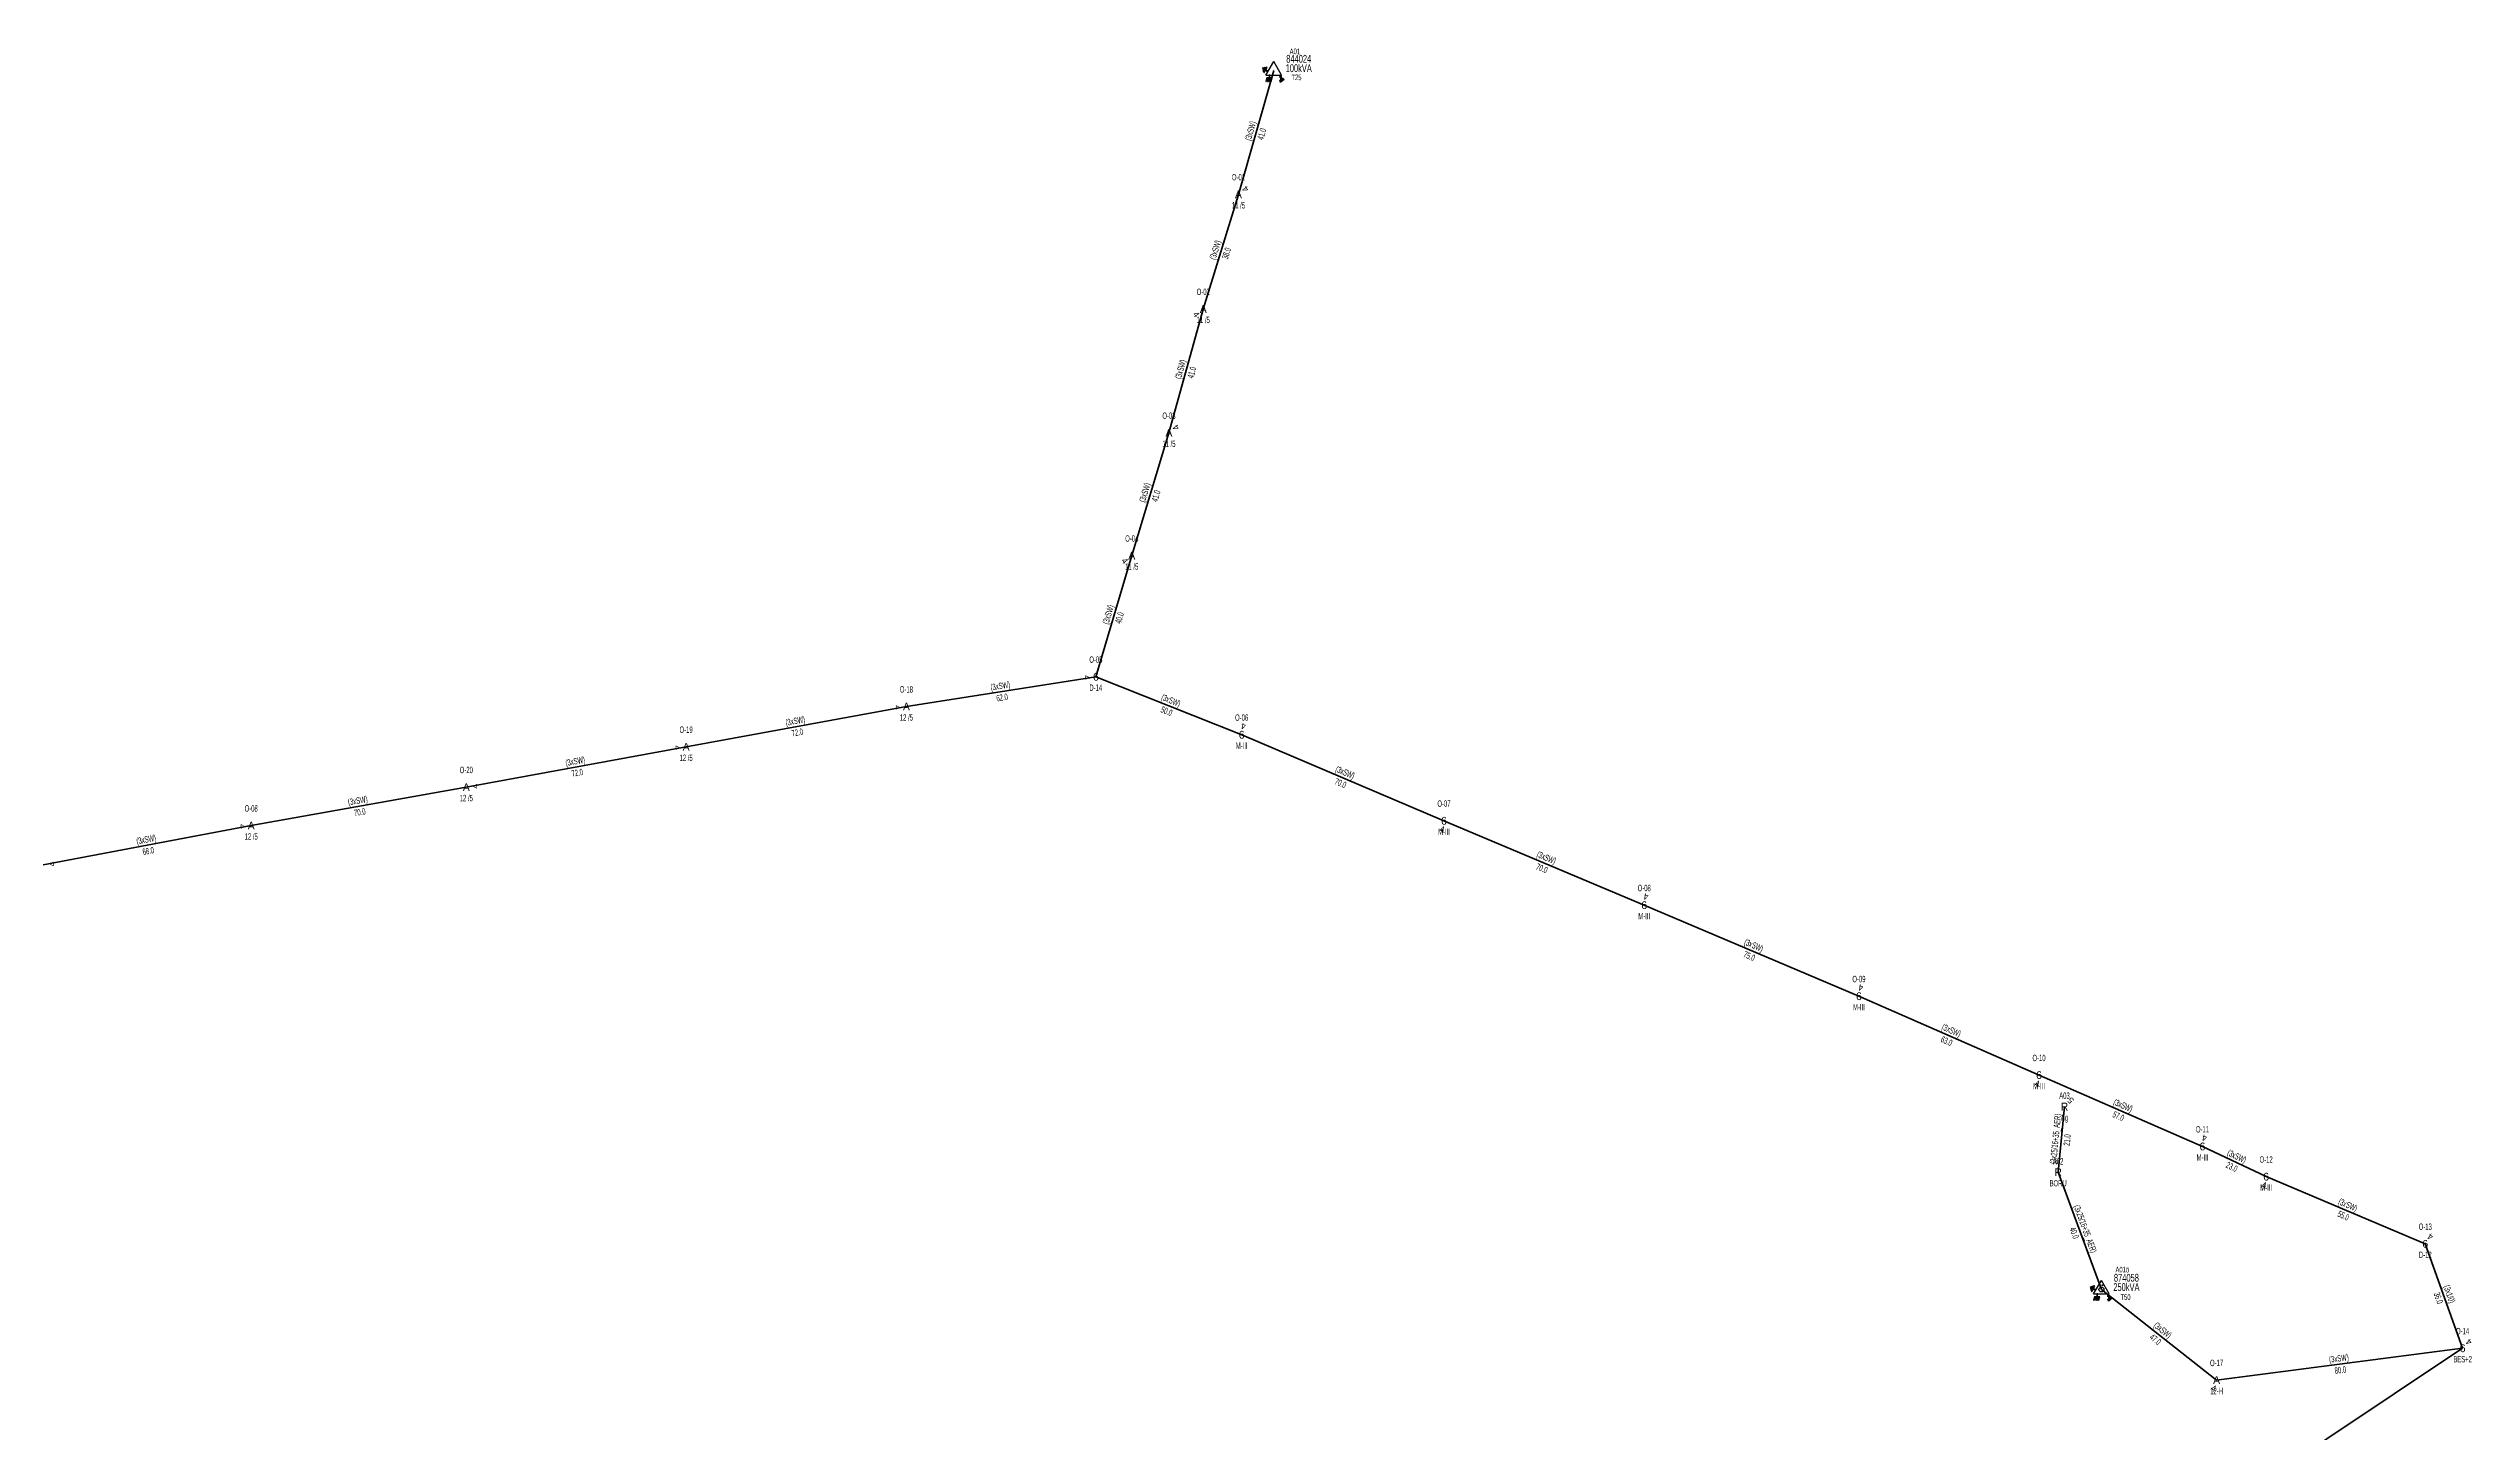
# Model space of a CAD drawing. Header units: millimetres. Extents: x 542876 to 548433, y 4216806 to 4221056.
# Drawn here: x 545224 to 546001, y 4218709 to 4219153 of the extents above; entities that cross this region are included whole.
import ezdxf
from ezdxf.enums import TextEntityAlignment as Align

# ---------------------------------------------------------------- set-up
doc = ezdxf.new("R2010")
doc.units = ezdxf.units.MM
for name, color, linetype, lineweight in [('DIREK_AG_MEVCUT', 120, 'Continuous', 25), ('DIREK_ENH_MEVCUT', 6, 'Continuous', 25), ('DIREK_OG_MEVCUT', 16, 'Continuous', 25), ('HAT_AG_HAVAI_MEVCUT', 126, 'Continuous', 50), ('HAT_ENH_HAVAI_MEVCUT', 6, 'Continuous', 70), ('HAT_OG_HAVAI_MEVCUT', 48, 'Continuous', 70), ('TRAFO_MEVCUT', 5, 'Continuous', 30), ('TRAFO_TADILAT_BYSK', 5, 'Continuous', 30)]:
    doc.layers.add(name, color=color, linetype=linetype, lineweight=lineweight)
doc.styles.add('Direk', font='B_CAD')
doc.styles.get("Standard").update_dxf_attribs({"font": 'Arial'})

# ---------------------------------------------------------------- blocks, each defined once
blk = doc.blocks.new('MEV_DIREK')
h = blk.add_hatch(color=32)
h.paths.add_polyline_path([(-2.14, 0.97), (-2.35, 1.09), (-3.31, -0.55), (-3.09, -0.67), (-2.67, 0.06), (-1.89, -0.39), (-1.79, -0.22), (-2.56, 0.23)])
h.paths.add_polyline_path([(-3.46, -0.17), (-3.33, -0.25), (-2.61, 0.99), (-2.74, 1.06)])
h.paths.add_polyline_path([(-3.54, 0.29), (-3.41, 0.22), (-3.05, 0.82), (-3.18, 0.9)])
h.paths.add_polyline_path([(-3.58, 0.81), (-3.66, 0.68), (-3.53, 0.61), (-3.45, 0.74)])
h.paths.add_polyline_path([(-1.51, -2.34), (-2.26, -2.33), (-2.52, -3.47), (-2.42, -3.47), (-2.21, -2.53), (-1.91, -2.54), (-2.12, -3.47), (-2.02, -3.47), (-1.81, -2.54), (-1.51, -2.54), (-1.72, -3.47), (-1.62, -3.48), (-1.41, -2.54), (-1.11, -2.54), (-1.32, -3.48), (-1.22, -3.48), (-1.01, -2.54), (-0.71, -2.55), (-0.92, -3.48), (-0.82, -3.48), (-0.56, -2.35), (-1.31, -2.34), (-1.31, -1.44), (-1.51, -1.44)])
at = {"layer": 'TRAFO_MEVCUT'}
for points in [[(2.35, -1.57), (2.12, -1.92), (2.08, -1.44), (1.94, -1.44), (2.01, -2.32), (2.25, -1.96), (2.31, -2.67), (2.1, -2.67), (2.39, -2.87), (2.4, -2.86), (2.64, -2.49), (2.45, -2.63)], [(2.35, -1.57), (2.12, -1.92), (2.08, -1.44), (1.94, -1.44), (2.01, -2.32), (2.25, -1.96), (2.31, -2.67), (2.1, -2.67), (2.39, -2.87), (1.98, -3.19), (2.2, -3.79), (2.26, -3.74), (2.08, -3.26), (2.26, -3.13), (2.44, -3.6), (2.49, -3.56), (2.32, -3.08), (2.49, -2.94), (2.67, -3.42), (2.73, -3.38), (2.55, -2.9), (2.73, -2.76), (2.91, -3.24), (2.97, -3.2), (2.79, -2.72), (2.97, -2.58), (3.15, -3.06), (3.21, -3.01), (2.98, -2.42), (2.4, -2.86), (2.64, -2.49), (2.45, -2.63)], [(2.97, -2.58), (3.15, -3.06), (3.21, -3.01), (2.98, -2.42), (2.4, -2.86), (2.64, -2.49), (2.45, -2.63), (2.35, -1.57), (2.12, -1.92), (2.08, -1.44), (1.94, -1.44), (2.01, -2.32), (2.25, -1.96), (2.31, -2.67), (2.1, -2.67), (2.39, -2.87), (1.98, -3.19), (2.2, -3.79), (2.26, -3.74), (2.08, -3.26), (2.26, -3.13), (2.44, -3.6), (2.49, -3.56), (2.32, -3.08), (2.49, -2.94), (2.67, -3.42), (2.73, -3.38), (2.55, -2.9), (2.73, -2.76), (2.91, -3.24), (2.97, -3.2), (2.79, -2.72)]]:
    blk.add_hatch(color=32, dxfattribs=at).paths.add_polyline_path(points)
at = {"layer": 'TRAFO_MEVCUT', "linetype": 'Continuous'}
for p, q in [((-2.5, -1.44), (0, 2.89)), ((2.5, -1.44), (0, 2.89)), ((-2.5, -1.44), (2.5, -1.44))]:
    blk.add_line(p, q, dxfattribs=at)
at = {"layer": 'TRAFO_MEVCUT', "color": 32, "flags": 128}
blk.add_lwpolyline([(1.94, -1.44), (2.08, -1.44), (2.12, -1.92), (2.35, -1.57), (2.45, -2.63), (2.64, -2.49), (2.4, -2.86), (2.98, -2.42), (3.21, -3.01), (3.15, -3.06), (2.97, -2.58), (2.79, -2.72), (2.97, -3.2), (2.91, -3.24), (2.73, -2.76), (2.55, -2.9), (2.73, -3.38), (2.67, -3.42), (2.49, -2.94), (2.32, -3.08), (2.49, -3.56), (2.44, -3.6), (2.26, -3.13), (2.08, -3.26), (2.26, -3.74), (2.2, -3.79), (1.98, -3.19), (2.39, -2.87), (2.1, -2.67), (2.31, -2.67), (2.25, -1.96), (2.01, -2.32), (1.94, -1.44)], dxfattribs=at)
at = {"layer": 'TRAFO_TADILAT_BYSK', "color": 32, "flags": 128}
for points in [[(-3.53, 0.61), (-3.45, 0.74), (-3.58, 0.81), (-3.66, 0.68), (-3.53, 0.61)], [(-3.41, 0.22), (-3.05, 0.82), (-3.18, 0.9), (-3.54, 0.29), (-3.41, 0.22)], [(-3.33, -0.25), (-2.61, 0.99), (-2.74, 1.06), (-3.46, -0.17), (-3.33, -0.25)], [(-1.79, -0.22), (-2.56, 0.23), (-2.14, 0.97), (-2.35, 1.09), (-3.31, -0.55), (-3.09, -0.67), (-2.67, 0.06), (-1.89, -0.39), (-1.79, -0.22)], [(-1.31, -1.44), (-1.51, -1.44), (-1.51, -2.34), (-2.26, -2.33), (-2.52, -3.47), (-2.42, -3.47), (-2.21, -2.53), (-1.91, -2.54), (-2.12, -3.47), (-2.02, -3.47), (-1.81, -2.54), (-1.51, -2.54), (-1.72, -3.47), (-1.62, -3.48), (-1.41, -2.54), (-1.11, -2.54), (-1.32, -3.48), (-1.22, -3.48), (-1.01, -2.54), (-0.71, -2.55), (-0.92, -3.48), (-0.82, -3.48), (-0.56, -2.35), (-1.31, -2.34), (-1.31, -1.44)]]:
    blk.add_lwpolyline(points, dxfattribs=at)
blk = doc.blocks.new('MEV_DIREK_OZEL')
h = blk.add_hatch(color=32)
h.paths.add_polyline_path([(-2.12, 1), (-2.34, 1.12), (-3.29, -0.52), (-3.08, -0.65), (-2.65, 0.09), (-1.88, -0.36), (-1.78, -0.19), (-2.55, 0.26)])
h.paths.add_polyline_path([(-3.44, -0.15), (-3.31, -0.22), (-2.59, 1.01), (-2.72, 1.09)])
h.paths.add_polyline_path([(-3.52, 0.32), (-3.39, 0.24), (-3.03, 0.85), (-3.16, 0.92)])
h.paths.add_polyline_path([(-3.56, 0.84), (-3.64, 0.71), (-3.51, 0.63), (-3.43, 0.76)])
h.paths.add_polyline_path([(-1.49, -2.34), (-2.24, -2.34), (-2.5, -3.47), (-2.4, -3.47), (-2.19, -2.54), (-1.89, -2.54), (-2.1, -3.47), (-2, -3.47), (-1.79, -2.54), (-1.49, -2.54), (-1.7, -3.48), (-1.6, -3.48), (-1.39, -2.54), (-1.09, -2.54), (-1.3, -3.48), (-1.2, -3.48), (-0.99, -2.54), (-0.69, -2.55), (-0.9, -3.48), (-0.8, -3.48), (-0.54, -2.35), (-1.29, -2.34), (-1.29, -1.44), (-1.49, -1.44)])
at = {"layer": 'TRAFO_MEVCUT'}
for points in [[(2.4, -1.57), (2.17, -1.92), (2.12, -1.44), (1.99, -1.44), (2.06, -2.32), (2.29, -1.96), (2.35, -2.67), (2.14, -2.67), (2.44, -2.87), (2.45, -2.86), (2.69, -2.49), (2.49, -2.63)], [(2.4, -1.57), (2.17, -1.92), (2.12, -1.44), (1.99, -1.44), (2.06, -2.32), (2.29, -1.96), (2.35, -2.67), (2.14, -2.67), (2.44, -2.87), (2.02, -3.19), (2.24, -3.79), (2.3, -3.74), (2.13, -3.26), (2.3, -3.13), (2.48, -3.6), (2.54, -3.56), (2.36, -3.08), (2.54, -2.94), (2.72, -3.42), (2.78, -3.38), (2.6, -2.9), (2.78, -2.76), (2.95, -3.24), (3.01, -3.2), (2.84, -2.72), (3.01, -2.58), (3.19, -3.06), (3.25, -3.01), (3.03, -2.42), (2.45, -2.86), (2.69, -2.49), (2.49, -2.63)], [(3.01, -2.58), (3.19, -3.06), (3.25, -3.01), (3.03, -2.42), (2.45, -2.86), (2.69, -2.49), (2.49, -2.63), (2.4, -1.57), (2.17, -1.92), (2.12, -1.44), (1.99, -1.44), (2.06, -2.32), (2.29, -1.96), (2.35, -2.67), (2.14, -2.67), (2.44, -2.87), (2.02, -3.19), (2.24, -3.79), (2.3, -3.74), (2.13, -3.26), (2.3, -3.13), (2.48, -3.6), (2.54, -3.56), (2.36, -3.08), (2.54, -2.94), (2.72, -3.42), (2.78, -3.38), (2.6, -2.9), (2.78, -2.76), (2.95, -3.24), (3.01, -3.2), (2.84, -2.72)]]:
    blk.add_hatch(color=32, dxfattribs=at).paths.add_polyline_path(points)
at = {"layer": 'TRAFO_MEVCUT', "linetype": 'Continuous'}
for p, q in [((-2.5, -1.44), (0, 2.89)), ((2.5, -1.44), (0, 2.89)), ((-2.5, -1.44), (2.5, -1.44))]:
    blk.add_line(p, q, dxfattribs=at)
at = {"layer": 'TRAFO_MEVCUT', "color": 32, "flags": 128}
blk.add_lwpolyline([(1.99, -1.44), (2.12, -1.44), (2.17, -1.92), (2.4, -1.57), (2.49, -2.63), (2.69, -2.49), (2.45, -2.86), (3.03, -2.42), (3.25, -3.01), (3.19, -3.06), (3.01, -2.58), (2.84, -2.72), (3.01, -3.2), (2.95, -3.24), (2.78, -2.76), (2.6, -2.9), (2.78, -3.38), (2.72, -3.42), (2.54, -2.94), (2.36, -3.08), (2.54, -3.56), (2.48, -3.6), (2.3, -3.13), (2.13, -3.26), (2.3, -3.74), (2.24, -3.79), (2.02, -3.19), (2.44, -2.87), (2.14, -2.67), (2.35, -2.67), (2.29, -1.96), (2.06, -2.32), (1.99, -1.44)], dxfattribs=at)
at = {"layer": 'TRAFO_MEVCUT', "linetype": 'Continuous'}
for centre, radius in [((0, 0), 0.804), ((-0.34, 1.34), 0.12), ((0.34, 1.34), 0.12)]:
    blk.add_circle(centre, radius, dxfattribs=at)
at = {"layer": 'TRAFO_TADILAT_BYSK', "color": 32, "flags": 128}
for points in [[(-3.51, 0.63), (-3.43, 0.76), (-3.56, 0.84), (-3.64, 0.71), (-3.51, 0.63)], [(-3.39, 0.24), (-3.03, 0.85), (-3.16, 0.92), (-3.52, 0.32), (-3.39, 0.24)], [(-3.31, -0.22), (-2.59, 1.01), (-2.72, 1.09), (-3.44, -0.15), (-3.31, -0.22)], [(-1.78, -0.19), (-2.55, 0.26), (-2.12, 1), (-2.34, 1.12), (-3.29, -0.52), (-3.08, -0.65), (-2.65, 0.09), (-1.88, -0.36), (-1.78, -0.19)], [(-1.29, -1.44), (-1.49, -1.44), (-1.49, -2.34), (-2.24, -2.34), (-2.5, -3.47), (-2.4, -3.47), (-2.19, -2.54), (-1.89, -2.54), (-2.1, -3.47), (-2, -3.47), (-1.79, -2.54), (-1.49, -2.54), (-1.7, -3.48), (-1.6, -3.48), (-1.39, -2.54), (-1.09, -2.54), (-1.3, -3.48), (-1.2, -3.48), (-0.99, -2.54), (-0.69, -2.55), (-0.9, -3.48), (-0.8, -3.48), (-0.54, -2.35), (-1.29, -2.34), (-1.29, -1.44)]]:
    blk.add_lwpolyline(points, dxfattribs=at)

msp = doc.modelspace()

# ---------------------------------------------------------------- linework, layer by layer
at = {"layer": 'HAT_AG_HAVAI_MEVCUT'}
for q in [(545870.185715, 4218813.609305), (545882.04, 4218755.004)]:
    msp.add_line((545868.144, 4218792.565), q, dxfattribs=at)
at = {"layer": 'HAT_ENH_HAVAI_MEVCUT'}
for p, q in [((545498.831005, 4218941.839952), (545559.596, 4218951.384)), ((545559.596, 4218951.384), (545606.342106, 4218932.803589)), ((545428.203662, 4218928.928804), (545498.831005, 4218941.839952)), ((545357.711283, 4218916.01207), (545428.203662, 4218928.928804)), ((545606.342106, 4218932.803589), (545671.210356, 4218905.221036)), ((545288.730979, 4218903.689844), (545357.711283, 4218916.01207)), ((545222.03225, 4218891.111481), (545288.730979, 4218903.689844)), ((545671.210356, 4218905.221036), (545735.423463, 4218878.179047)), ((545735.423463, 4218878.179047), (545804.268994, 4218848.99753)), ((545804.268994, 4218848.99753), (545862.0203, 4218823.698647)), ((545862.0203, 4218823.698647), (545914.431578, 4218800.838409)), ((545914.431578, 4218800.838409), (545934.843862, 4218791.15558)), ((545934.843862, 4218791.15558), (545985.872494, 4218769.615652)), ((545985.872494, 4218769.615652), (545997.860179, 4218736.161645)), ((545918.958, 4218725.952), (545882.04, 4218755.004)), ((545997.860179, 4218736.161645), (545820.538474, 4218618.072886)), ((545997.860179, 4218736.161645), (545918.958, 4218725.952))]:
    msp.add_line(p, q, dxfattribs=at)
at = {"layer": 'HAT_OG_HAVAI_MEVCUT'}
for p, q in [((545605.309896, 4219106.008374), (545616.633, 4219145.703)), ((545594.024939, 4219069.26005), (545605.309896, 4219106.008374)), ((545583.015036, 4219029.559969), (545594.024939, 4219069.26005)), ((545571.099, 4218990.214), (545583.015036, 4219029.559969)), ((545559.596, 4218951.384), (545571.099, 4218990.214))]:
    msp.add_line(p, q, dxfattribs=at)

# ---------------------------------------------------------------- block references
at = {"layer": 'TRAFO_MEVCUT'}
for name, p in [('MEV_DIREK', (545616.633, 4219145.703)), ('MEV_DIREK_OZEL', (545882.04, 4218755.004))]:
    msp.add_blockref(name, p, dxfattribs=at)

# ---------------------------------------------------------------- texts
at = {"layer": 'DIREK_AG_MEVCUT', "width": 0.53}
for s, p in [('A03', (545870.185715, 4218817.109305)), ('Ag', (545870.185715, 4218810.109305)), ('A02', (545868.144, 4218796.065)), ('BORU', (545868.144, 4218789.065))]:
    msp.add_text(s, height=2.05, dxfattribs=at).set_placement(p, align=Align.MIDDLE_CENTER)
at = {"layer": 'DIREK_AG_MEVCUT', "style": 'Direk'}
for p in [(545870.185715, 4218813.609305), (545868.144, 4218792.565)]:
    msp.add_text('R', height=2.5, dxfattribs=at).set_placement(p, align=Align.MIDDLE_CENTER)
at = {"layer": 'DIREK_AG_MEVCUT', "color": 32, "style": 'Direk'}
msp.add_text('5', height=2, rotation=495.000001, dxfattribs=at).set_placement((545872.165614, 4218815.589204), align=Align.MIDDLE_CENTER)
at = {"layer": 'DIREK_ENH_MEVCUT', "width": 0.53}
for s, p in [('O-05', (545559.596, 4218956.884)), ('O-18', (545498.831005, 4218947.339952)), ('D-14', (545559.553011, 4218947.884)), ('12 /5', (545498.831005, 4218938.339952)), ('O-06', (545606.342106, 4218938.303589)), ('O-19', (545428.203662, 4218934.428804)), ('M-III', (545606.342106, 4218929.303589)), ('O-20', (545357.711283, 4218921.51207)), ('12 /5', (545428.203662, 4218925.428804)), ('12 /5', (545357.711283, 4218912.51207)), ('O-08', (545288.730979, 4218909.189844)), ('O-07', (545671.210356, 4218910.721036)), ('12 /5', (545288.730979, 4218900.189844)), ('M-III', (545671.210356, 4218901.721036)), ('O-08', (545735.423463, 4218883.679047)), ('M-III', (545735.423463, 4218874.679047)), ('O-09', (545804.268994, 4218854.49753)), ('M-III', (545804.268994, 4218845.49753)), ('O-10', (545862.0203, 4218829.198647)), ('M-III', (545862.0203, 4218820.198647)), ('O-11', (545914.431578, 4218806.338409)), ('M-III', (545914.431578, 4218797.338409)), ('O-12', (545934.843862, 4218796.65558)), ('M-III', (545934.843862, 4218787.65558)), ('O-13', (545985.872494, 4218775.115652)), ('D-12', (545985.872494, 4218766.115652)), ('O-14', (545997.860179, 4218741.661645)), ('O-17', (545918.958, 4218731.452)), ('BES+2', (545997.860179, 4218732.661645)), ('12-H', (545918.958, 4218722.452))]:
    msp.add_text(s, height=2.05, dxfattribs=at).set_placement(p, align=Align.MIDDLE_CENTER)
at = {"layer": 'DIREK_ENH_MEVCUT', "style": 'Direk'}
for s, p in [('6', (545559.596, 4218951.384)), ('A', (545498.831005, 4218941.839952)), ('A', (545428.203662, 4218928.928804)), ('6', (545606.342106, 4218932.803589)), ('A', (545357.711283, 4218916.01207)), ('6', (545671.210356, 4218905.221036)), ('A', (545288.730979, 4218903.689844)), ('6', (545735.423463, 4218878.179047)), ('6', (545804.268994, 4218848.99753)), ('6', (545862.0203, 4218823.698647)), ('6', (545914.431578, 4218800.838409)), ('6', (545934.843862, 4218791.15558)), ('6', (545985.872494, 4218769.615652)), ('6', (545997.860179, 4218736.161645)), ('A', (545918.958, 4218725.952))]:
    msp.add_text(s, height=2.5, dxfattribs=at).set_placement(p, align=Align.MIDDLE_CENTER)
at = {"layer": 'DIREK_ENH_MEVCUT', "color": 32, "style": 'Direk'}
for rotation, p in [(274.463117, (545556.804491, 4218951.166111)), (275.179831, (545496.042439, 4218941.587162)), (528.482188, (545606.901189, 4218935.547204)), (275.191729, (545425.41515, 4218928.675435)), (455.191729, (545360.499796, 4218916.265438)), (275.339843, (545285.943131, 4218903.429268)), (348.482188, (545670.651273, 4218902.47742)), (455.339843, (545224.820099, 4218891.372058)), (528.5147, (545735.98099, 4218880.922979)), (528.171706, (545804.842937, 4218851.738076)), (348.171706, (545861.446358, 4218820.958101)), (527.311039, (545915.046621, 4218803.570024)), (347.311039, (545934.228819, 4218788.423964)), (504.857149, (545987.484221, 4218771.905266)), (495.000001, (545999.840078, 4218738.141544)), (340.89981, (545918.041781, 4218723.306146))]:
    msp.add_text('4', height=2, rotation=rotation, dxfattribs=at).set_placement(p, align=Align.MIDDLE_CENTER)
at = {"layer": 'DIREK_OG_MEVCUT', "width": 0.53}
for s, p in [('O-01', (545605.309896, 4219111.508374)), ('11 /5', (545605.309896, 4219102.508374)), ('O-02', (545594.024939, 4219074.76005)), ('11 /5', (545594.024939, 4219065.76005)), ('O-03', (545583.015036, 4219035.059969)), ('11 /5', (545583.015036, 4219026.059969)), ('O-04', (545571.099, 4218995.714)), ('11 /5', (545571.099, 4218986.714))]:
    msp.add_text(s, height=2.05, dxfattribs=at).set_placement(p, align=Align.MIDDLE_CENTER)
at = {"layer": 'DIREK_OG_MEVCUT', "color": 32, "style": 'Direk'}
for rotation, p in [(487.039461, (545607.544915, 4219107.694996)), (307.249937, (545591.796131, 4219067.565229)), (487.249937, (545585.243844, 4219031.25479)), (306.749303, (545568.855469, 4218988.538718))]:
    msp.add_text('4', height=2, rotation=rotation, dxfattribs=at).set_placement(p, align=Align.MIDDLE_CENTER)
at = {"layer": 'DIREK_OG_MEVCUT', "style": 'Direk'}
for p in [(545605.309896, 4219106.008374), (545594.024939, 4219069.26005), (545583.015036, 4219029.559969), (545571.099, 4218990.214)]:
    msp.add_text('A', height=2.5, dxfattribs=at).set_placement(p, align=Align.MIDDLE_CENTER)
at = {"layer": 'HAT_AG_HAVAI_MEVCUT', "lineweight": 30, "width": 0.53}
for rotation, p in [(84.458518, (545868.31883, 4218803.169234, 272935.092857)), (290.302367, (545875.889193, 4218774.079428, 272941.02))]:
    msp.add_text('(3x25/16+35_AER)', height=2.05, rotation=rotation, dxfattribs=at).set_placement(p, align=Align.CENTER)
for s, rotation, p in [('21.0', 84.458518, (545870.010885, 4218803.005071, 272935.092857)), ('40.0', 290.302367, (545874.294807, 4218773.489572, 272941.02))]:
    msp.add_text(s, height=2.05, rotation=rotation, dxfattribs=at).set_placement(p, align=Align.TOP_CENTER)
at = {"layer": 'HAT_ENH_HAVAI_MEVCUT', "lineweight": 30, "width": 0.53}
for s, rotation, p in [('(3xSW)', 8.926231, (545529.081614, 4218947.451681, 272779.798)), ('(3xSW)', 338.323413, (545583.283015, 4218942.883685, 272803.171053)), ('(3xSW)', 10.35966, (545463.364481, 4218936.220521, 272749.415502)), ('(3xSW)', 10.383456, (545392.804273, 4218923.306517, 272714.101831)), ('(3xSW)', 336.964374, (545639.108839, 4218919.794535, 272835.605178)), ('(3xSW)', 10.128145, (545323.071658, 4218910.687711, 272678.855641)), ('(3xSW)', 10.679684, (545255.224094, 4218898.235939, 272644.36549)), ('(3xSW)', 337.162639, (545703.646809, 4218892.48341, 272867.711732)), ('(3xSW)', 337.029397, (545770.177949, 4218864.370888, 272902.134497)), ('(3xSW)', 336.343409, (545833.485713, 4218837.12666, 272931.01015)), ('(3xSW)', 336.434604, (545888.565765, 4218813.047642, 272957.215789)), ('(3xSW)', 334.622075, (545925.002019, 4218796.76497, 272967.421931)), ('(3xSW)', 337.114684, (545960.688732, 4218781.168708, 272992.936247)), ('(3x1/0)', 289.714295, (545992.666515, 4218753.175379, 272998.93009)), ('(3xSW)', 321.799618, (545901.024652, 4218741.145975, 272941.02)), ('(3xSW)', 367.372891, (545958.300012, 4218731.899795, 272959.479))]:
    msp.add_text(s, height=2.05, rotation=rotation, dxfattribs=at).set_placement(p, align=Align.CENTER)
for s, rotation, p in [('62.0', 8.926231, (545529.345391, 4218945.77227, 272779.798)), ('50.0', 338.323413, (545582.655091, 4218941.303903, 272803.171053)), ('72.0', 10.35966, (545463.670186, 4218934.548234, 272749.415502)), ('72.0', 10.383456, (545393.110672, 4218921.634357, 272714.101831)), ('70.0', 336.964374, (545638.443623, 4218918.23009, 272835.605178)), ('70.0', 10.128145, (545323.370604, 4218909.014202, 272678.855641)), ('68.0', 10.679684, (545255.539135, 4218896.565386, 272644.36549)), ('70.0', 337.162639, (545702.98701, 4218890.916672, 272867.711732)), ('75.0', 337.029397, (545769.514509, 4218862.805689, 272902.134497)), ('63.0', 336.343409, (545832.803582, 4218835.569517, 272931.01015)), ('57.0', 336.434604, (545887.886113, 4218811.489414, 272957.215789)), ('23.0', 334.622075, (545924.273421, 4218795.229019, 272967.421931)), ('55.0', 337.114684, (545960.027623, 4218779.602523, 272992.936247)), ('36.0', 289.714295, (545991.066158, 4218752.601918, 272998.93009)), ('47.0', 321.799618, (545899.973348, 4218739.810025, 272941.02)), ('80.0', 367.372891, (545958.518167, 4218730.21385, 272959.479))]:
    msp.add_text(s, height=2.05, rotation=rotation, dxfattribs=at).set_placement(p, align=Align.TOP_CENTER)
at = {"layer": 'HAT_OG_HAVAI_MEVCUT', "lineweight": 30, "width": 0.53}
for rotation, p in [(74.078919, (545610.154054, 4219126.088853, 272808.3165)), (72.928923, (545598.854867, 4219087.883736, 272802.654948)), (74.499872, (545587.700902, 4219049.637164, 272797.012469)), (73.150917, (545576.243507, 4219010.133358, 272791.507518)), (73.498603, (545564.532509, 4218971.040433, 272785.5495))]:
    msp.add_text('(3xSW)', height=2.05, rotation=rotation, dxfattribs=at).set_placement(p, align=Align.CENTER)
for s, rotation, p in [('41.0', 74.078919, (545611.788843, 4219125.622521, 272808.3165)), ('38.0', 72.928923, (545600.479968, 4219087.384688, 272802.654948)), ('41.0', 74.499872, (545589.339073, 4219049.182855, 272797.012469)), ('41.0', 73.150917, (545577.870529, 4219009.64061, 272791.507518)), ('40.0', 73.498603, (545566.162491, 4218970.557567, 272785.5495))]:
    msp.add_text(s, height=2.05, rotation=rotation, dxfattribs=at).set_placement(p, align=Align.TOP_CENTER)
at = {"layer": 'TRAFO_MEVCUT', "width": 0.6}
for s, height, p in [('100kVA', 2.5, (545624.633, 4219145.203)), ('844024', 2.5, (545624.633, 4219148.203)), ('A01', 1.8, (545623.400614, 4219150.937201)), ('874058', 2.5, (545890.04, 4218757.504)), ('A01ö', 1.8, (545888.730801, 4218760.455484)), ('250kVA', 2.5, (545890.04, 4218754.504))]:
    msp.add_text(s, height=height, dxfattribs=at).set_placement(p, align=Align.CENTER)
for s, p in [('T25', (545623.908185, 4219144.410046)), ('T50', (545889.753007, 4218753.420123))]:
    msp.add_text(s, height=1.8, dxfattribs=at).set_placement(p, align=Align.TOP_CENTER)

doc.saveas('drawing.dxf')
